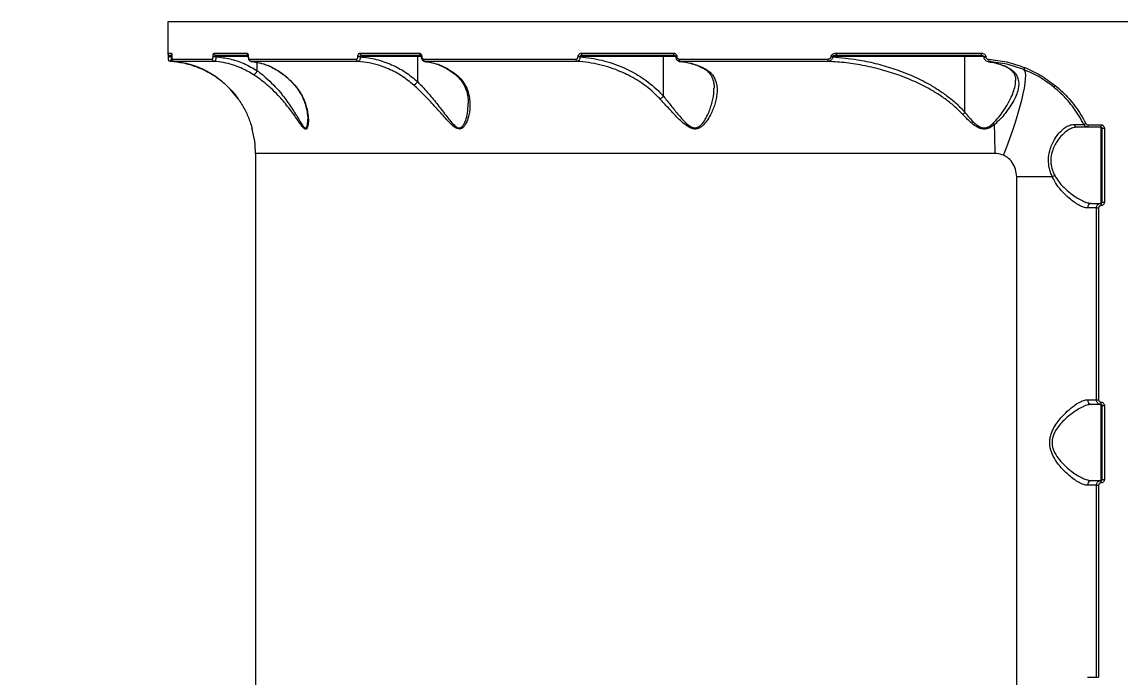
# Model space of a CAD drawing. Header units: millimetres. Extents: x -8422 to 28150, y -6982 to 5510.
# Drawn here: x 16867.3 to 17342.7, y -140 to 143.5 of the extents above; entities that cross this region are included whole.
import ezdxf

# ---------------------------------------------------------------- set-up
doc = ezdxf.new("R2010")
doc.units = ezdxf.units.MM
for name, color, linetype in [('DIKOM_ОБЪЕКТ', 7, 'Continuous'), ('DIKOM_РАЗМЕР_ЗОНА', 7, 'Continuous'), ('DIKOM_РАЗМЕР_ОБЪЕКТА', 7, 'Continuous')]:
    doc.layers.add(name, color=color, linetype=linetype)
doc.styles.add('style1', font='arial.ttf', dxfattribs={"width": 0.8})
doc.dimstyles.new('1-50', dxfattribs={"dimtxt": 300, "dimasz": 200, "dimexe": 100, "dimexo": 0, "dimgap": 100, "dimtad": 1, "dimdec": 0, "dimtxsty": 'style1', "dimcen": 0, "dimclrd": 7, "dimclre": 7, "dimadec": 1, "dimazin": 2, "dimtfac": 1, "dimtdec": 0, "dimtmove": 1, "dimatfit": 3, "dimfxl": 0, "dimlwd": 25, "dimlwe": 18, "dimarcsym": 0})

# ---------------------------------------------------------------- blocks, each defined once
blk = doc.blocks.new('*D15')
at = {"layer": 'Defpoints', "color": 0, "transparency": 16777216}
for p in [(19380.28, 3651.45), (27070.13, 3651.45), (15204.41, -3115.19)]:
    blk.add_point(p, dxfattribs=at)
at = {"layer": 'DIKOM_РАЗМЕР_ОБЪЕКТА', "color": 7, "lineweight": 18, "transparency": 16777216}
for p, q in [((19380.28, 3651.45), (27170.13, 3651.45)), ((15204.41, -3115.19), (27170.13, -3115.19))]:
    blk.add_line(p, q, dxfattribs=at)
at = {"layer": 'DIKOM_РАЗМЕР_ОБЪЕКТА', "color": 7, "lineweight": 25, "transparency": 16777216}
blk.add_line((27070.13, -2915.19), (27070.13, 3451.45), dxfattribs=at)
at = {"layer": 'DIKOM_РАЗМЕР_ОБЪЕКТА', "color": 7, "transparency": 16777216}
for points in [[(27036.8, 3451.45), (27103.47, 3451.45), (27070.13, 3651.45)], [(27036.8, -2915.19), (27103.47, -2915.19), (27070.13, -3115.19)]]:
    blk.add_solid(points, dxfattribs=at)
at = {"layer": 'DIKOM_РАЗМЕР_ОБЪЕКТА', "color": 0, "transparency": 16777216, "insert": (26816.96, -135.25), "char_height": 300, "attachment_point": 5, "rotation": 90, "style": 'style1'}
blk.add_mtext('6750', dxfattribs=at)
blk = doc.blocks.new('*D16')
at = {"layer": 'Defpoints', "color": 0, "transparency": 16777216}
for p in [(12490, 1387.95), (23986.61, 1004.03), (12490, -5796.5)]:
    blk.add_point(p, dxfattribs=at)
at = {"layer": 'DIKOM_РАЗМЕР_ОБЪЕКТА', "color": 7, "lineweight": 18, "transparency": 16777216}
for p, q in [((12490, 1387.95), (12490, -5896.5)), ((23986.61, 1004.03), (23986.61, -5896.5))]:
    blk.add_line(p, q, dxfattribs=at)
at = {"layer": 'DIKOM_РАЗМЕР_ОБЪЕКТА', "color": 7, "lineweight": 25, "transparency": 16777216}
blk.add_line((23786.61, -5796.5), (12690, -5796.5), dxfattribs=at)
at = {"layer": 'DIKOM_РАЗМЕР_ОБЪЕКТА', "color": 7, "transparency": 16777216}
for points in [[(12690, -5763.17), (12690, -5829.83), (12490, -5796.5)], [(23786.61, -5763.17), (23786.61, -5829.83), (23986.61, -5796.5)]]:
    blk.add_solid(points, dxfattribs=at)
at = {"layer": 'DIKOM_РАЗМЕР_ОБЪЕКТА', "color": 0, "transparency": 16777216, "insert": (18238.3, -5543.33), "char_height": 300, "attachment_point": 5, "style": 'style1'}
blk.add_mtext('11500', dxfattribs=at)
blk = doc.blocks.new('*D14')
at = {"layer": 'Defpoints', "color": 0, "transparency": 16777216}
for p in [(20684.73, 5148.63), (28049.7, 5148.63), (14575.76, -5055.5)]:
    blk.add_point(p, dxfattribs=at)
at = {"layer": 'DIKOM_РАЗМЕР_ЗОНА', "color": 7, "lineweight": 18, "transparency": 16777216}
for p, q in [((20684.73, 5148.63), (28149.7, 5148.63)), ((14575.76, -5055.5), (28149.7, -5055.5))]:
    blk.add_line(p, q, dxfattribs=at)
at = {"layer": 'DIKOM_РАЗМЕР_ЗОНА', "color": 7, "lineweight": 25, "transparency": 16777216}
blk.add_line((28049.7, -4855.5), (28049.7, 4948.63), dxfattribs=at)
at = {"layer": 'DIKOM_РАЗМЕР_ЗОНА', "color": 7, "transparency": 16777216}
for points in [[(28016.36, 4948.63), (28083.03, 4948.63), (28049.7, 5148.63)], [(28016.36, -4855.5), (28083.03, -4855.5), (28049.7, -5055.5)]]:
    blk.add_solid(points, dxfattribs=at)
at = {"layer": 'DIKOM_РАЗМЕР_ЗОНА', "color": 0, "transparency": 16777216, "insert": (27796.52, -63.59), "char_height": 300, "attachment_point": 5, "rotation": 90, "style": 'style1'}
blk.add_mtext('10200', dxfattribs=at)
blk = doc.blocks.new('*D13')
at = {"layer": 'Defpoints', "color": 0, "transparency": 16777216}
for p in [(10490, 1785.06), (25983.09, 460.53), (10490, -6882.5)]:
    blk.add_point(p, dxfattribs=at)
at = {"layer": 'DIKOM_РАЗМЕР_ЗОНА', "color": 7, "lineweight": 18, "transparency": 16777216}
for p, q in [((10490, 1785.06), (10490, -6982.5)), ((25983.09, 460.53), (25983.09, -6982.5))]:
    blk.add_line(p, q, dxfattribs=at)
at = {"layer": 'DIKOM_РАЗМЕР_ЗОНА', "color": 7, "lineweight": 25, "transparency": 16777216}
blk.add_line((25783.09, -6882.5), (10690, -6882.5), dxfattribs=at)
at = {"layer": 'DIKOM_РАЗМЕР_ЗОНА', "color": 7, "transparency": 16777216}
for points in [[(10690, -6849.17), (10690, -6915.83), (10490, -6882.5)], [(25783.09, -6849.17), (25783.09, -6915.83), (25983.09, -6882.5)]]:
    blk.add_solid(points, dxfattribs=at)
at = {"layer": 'DIKOM_РАЗМЕР_ЗОНА', "color": 0, "transparency": 16777216, "insert": (18236.55, -6629.33), "char_height": 300, "attachment_point": 5, "style": 'style1'}
blk.add_mtext('15500', dxfattribs=at)

msp = doc.modelspace()

# ---------------------------------------------------------------- linework, layer by layer
at = {"layer": 'DIKOM_ОБЪЕКТ', "color": 7, "linetype": 'Continuous', "lineweight": 15}
for p, q in [((16930.42, 143.45), (16930.42, 129.95)), ((17349.42, 143.45), (16930.42, 143.45)), ((16930.42, 129.95), (16932.02, 129.95)), ((16930.59, 128.45), (16930.59, 128.42)), ((16931.93, 128.45), (16930.59, 128.45)), ((16931.93, 128.42), (16930.59, 128.42)), ((16932, 128.95), (16931.42, 128.95)), ((16931.93, 128.45), (16931.93, 128.42)), ((16932.18, 128.45), (16931.93, 128.45)), ((16931.93, 128.42), (16932.18, 128.38)), ((16932.18, 128.45), (16932.18, 128.35)), ((16932.18, 128.45), (16932.19, 128.45)), ((16932.18, 128.35), (16932.19, 128.35)), ((16932.19, 128.45), (16932.19, 128.35)), ((16950.03, 128.4), (16950.03, 128.45)), ((16951.31, 128.45), (16950.03, 128.45)), ((16951.31, 128.4), (16950.03, 128.4)), ((16950.48, 129.95), (16964.69, 129.95)), ((16951.31, 128.45), (16951.31, 128.4)), ((16965.23, 128.45), (16951.31, 128.45)), ((16965.05, 128.95), (16951.44, 128.95)), ((16965.23, 128.45), (16965.23, 128.37)), ((16965.23, 128.45), (16965.31, 128.45)), ((16965.23, 128.37), (16965.31, 128.37)), ((16965.31, 128.45), (16965.31, 128.37)), ((17012.72, 128.37), (17012.72, 128.45)), ((17013.85, 128.45), (17012.72, 128.45)), ((17013.85, 128.37), (17012.72, 128.37)), ((17013.66, 129.95), (17039.38, 129.95)), ((17013.85, 128.45), (17013.85, 128.37)), ((17038.65, 128.45), (17013.85, 128.45)), ((17040.12, 128.95), (17014.46, 128.95)), ((17038.65, 117.57), (17038.65, 128.45)), ((17040.13, 128.45), (17038.65, 128.45)), ((17040.13, 128.45), (17040.13, 128.4)), ((17040.13, 128.45), (17040.39, 128.45)), ((17040.13, 128.4), (17040.39, 128.4)), ((17040.39, 128.45), (17040.39, 128.4)), ((17108.02, 128.35), (17108.02, 128.45)), ((17108.92, 128.45), (17108.02, 128.45)), ((17108.92, 128.35), (17108.02, 128.35)), ((17108.92, 128.45), (17108.92, 128.35)), ((17145.07, 128.45), (17108.92, 128.45)), ((17109.54, 129.95), (17149.4, 129.95)), ((17149.88, 128.95), (17110.11, 128.95)), ((17145.07, 111.29), (17145.07, 128.45)), ((17150.29, 128.45), (17145.07, 128.45)), ((17150.29, 128.45), (17150.29, 128.42)), ((17150.29, 128.45), (17150.82, 128.45)), ((17150.29, 128.42), (17150.82, 128.42)), ((17150.82, 128.45), (17150.82, 128.42)), ((17217.57, 128.33), (17217.57, 128.45)), ((17218.22, 128.45), (17217.57, 128.45)), ((17218.22, 128.45), (17218.22, 128.33)), ((17275.51, 128.45), (17218.22, 128.45)), ((17219.91, 129.95), (17282.58, 129.95)), ((17282.74, 128.95), (17220.22, 128.95)), ((17275.51, 104.34), (17275.51, 128.45)), ((17283.68, 128.45), (17275.51, 128.45)), ((17283.68, 128.45), (17283.68, 128.36)), ((17283.68, 128.45), (17284.52, 128.45)), ((17283.68, 128.36), (17284.52, 128.36)), ((17284.52, 128.45), (17284.52, 128.36)), ((16932.3, 127.39), (16949.73, 127.39)), ((16950.61, 126.4), (16933.22, 126.4)), ((16965.72, 127.39), (17012.11, 127.39)), ((17012.86, 126.4), (16966.57, 126.4)), ((16969.19, 122.34), (16969.19, 125.97)), ((17041.07, 127.39), (17107.05, 127.39)), ((17041.66, 126.35), (17042.32, 126.27)), ((17107.59, 126.4), (17041.76, 126.4)), ((17151.79, 127.39), (17216.11, 127.39)), ((17216.41, 126.4), (17152.23, 126.4)), ((17218.22, 128.33), (17217.57, 128.33)), ((17285.73, 126.21), (17286.38, 126.12)), ((17292.27, 124.56), (17292.24, 124.57)), ((16960.99, 110.07), (16957.46, 114.37)), ((17328.76, 98.95), (17334.38, 98.95)), ((17334.42, 97.95), (17328.81, 97.95)), ((17334.42, 64.95), (17334.42, 97.95)), ((17334.92, 97.45), (17335.89, 97.45)), ((17334.92, 65.45), (17334.92, 97.45)), ((17335.89, 97.45), (17335.89, 65.45)), ((16968.42, 86.5), (16968.42, -283.6)), ((17288.58, 86.5), (16968.42, 86.5)), ((17297.92, -273.55), (17297.92, 76.45)), ((17313.33, 76.45), (17297.92, 76.45)), ((17332.42, 62.95), (17328.57, 62.95)), ((17330.37, 64.95), (17334.42, 64.95)), ((17332.42, 62.95), (17333.38, 62.95)), ((17332.42, -20.05), (17332.42, 62.95)), ((17333.38, 62.95), (17333.38, -20.05)), ((17334.92, 65.45), (17335.89, 65.45)), ((17328.57, -20.05), (17332.42, -20.05)), ((17334.42, -22.05), (17330.37, -22.05)), ((17332.42, -20.05), (17333.38, -20.05)), ((17334.42, -55.05), (17334.42, -22.05)), ((17334.92, -22.55), (17335.89, -22.55)), ((17334.92, -54.55), (17334.92, -22.55)), ((17335.89, -22.55), (17335.89, -54.55)), ((17330.37, -55.05), (17334.42, -55.05)), ((17334.92, -54.55), (17335.89, -54.55)), ((17332.42, -57.05), (17328.57, -57.05)), ((17332.42, -57.05), (17333.38, -57.05)), ((17332.42, -140.05), (17332.42, -57.05)), ((17333.38, -57.05), (17333.38, -140.05)), ((17328.57, -140.05), (17332.42, -140.05)), ((17332.42, -140.05), (17333.38, -140.05))]:
    msp.add_line(p, q, dxfattribs=at)
at = {"layer": 'DIKOM_ОБЪЕКТ', "color": 7, "linetype": 'Continuous', "lineweight": 15, "flags": 128}
for points in [[(17038.81, 128.95), (17038.78, 128.94), (17038.75, 128.92), (17038.72, 128.87), (17038.7, 128.81), (17038.68, 128.73), (17038.66, 128.64), (17038.66, 128.55), (17038.65, 128.45)], [(17110.11, 128.95), (17110, 128.97), (17109.89, 129.03), (17109.79, 129.12), (17109.71, 129.25), (17109.63, 129.4), (17109.58, 129.57), (17109.55, 129.76), (17109.54, 129.95)], [(17145.23, 128.95), (17145.2, 128.94), (17145.17, 128.92), (17145.14, 128.87), (17145.12, 128.81), (17145.1, 128.73), (17145.08, 128.64), (17145.07, 128.55), (17145.07, 128.45)], [(17149.88, 128.95), (17149.79, 128.97), (17149.7, 129.03), (17149.61, 129.12), (17149.54, 129.25), (17149.48, 129.4), (17149.44, 129.57), (17149.41, 129.76), (17149.4, 129.95)], [(17220.22, 128.95), (17220.16, 128.97), (17220.1, 129.03), (17220.05, 129.12), (17220, 129.25), (17219.96, 129.4), (17219.93, 129.57), (17219.92, 129.76), (17219.91, 129.95)], [(17275.67, 128.95), (17275.64, 128.94), (17275.61, 128.92), (17275.58, 128.87), (17275.55, 128.81), (17275.53, 128.73), (17275.52, 128.64), (17275.51, 128.55), (17275.51, 128.45)], [(16931.55, 126.4), (16931.37, 126.43), (16931.2, 126.49)], [(17292.6, 124.5), (17292.35, 124.53), (17292.27, 124.56)], [(17292.22, 85.74), (17293.62, 89.44), (17294.96, 93.09), (17296.2, 96.68), (17297.35, 100.16), (17298.38, 103.49), (17299.3, 106.65), (17300.08, 109.6), (17300.73, 112.32), (17301.23, 114.78), (17301.58, 116.94), (17301.78, 118.8), (17301.83, 120.34), (17301.72, 121.53), (17301.45, 122.37), (17301.04, 122.85)]]:
    msp.add_lwpolyline(points, dxfattribs=at)
at = {"layer": 'DIKOM_ОБЪЕКТ', "color": 7, "linetype": 'Continuous', "lineweight": 15}
for centre, radius, start, end in [((16931.42, 129.95), 1, 180, 270), ((16933.03, 129.95), 1.01, 180.0326, 204.4547), ((16951.46, 129.93), 0.977, 178.6317, 268.563), ((16965.71, 129.94), 1.03, 179.3546, 232.1655), ((17014.57, 129.86), 0.918, 174.417, 263.0258), ((17040.27, 129.84), 0.9, 172.8122, 260.2272), ((17284.24, 129.71), 1.69, 171.6793, 206.6579), ((16933.29, 127.39), 0.998, 179.8812, 265.6672), ((16950.71, 127.37), 0.982, 178.8087, 264.3171), ((16966.69, 127.36), 0.968, 177.8525, 262.9632), ((17013.04, 127.31), 0.937, 175.1529, 258.4772), ((17041.99, 127.29), 0.925, 173.6008, 255.1776), ((17107.97, 127.24), 0.928, 170.7069, 245.9077), ((17152.75, 127.22), 0.971, 169.6128, 237.8283), ((17217.26, 127.19), 1.16, 169.9808, 223.1183), ((17287.75, 126.93), 1.97, 169.7862, 199.1455), ((17303.41, 122.69), 2.38, 152.9008, 176.2341), ((17317.13, 113.6), 3.55, 137.1954, 152.548), ((17269.53, 110.47), 8.56, 305.3998, 314.2813), ((16928.42, 86.5), 40, 0, 15.4022), ((17292.72, 103.18), 6.13, 215.677, 223.2372), ((17052.31, 86.62), 236.26, 359.9705, 2.9979), ((17324.38, 99.71), 1.76, 201.14, 268.1693), ((17331.98, 90.85), 9.58, 115.4798, 121.1791), ((17333.65, 98.71), 4.9, 177.1009, 188.8228), ((17340.96, 98.71), 6.58, 177.8396, 186.5572), ((17317.28, 70.1), 7.48, 112.8332, 121.8545), ((17330.47, 63.05), 1.91, 93.0445, 182.7524), ((17340.97, 64.2), 6.59, 173.4447, 182.159), ((17330.47, -20.14), 1.91, 177.2476, 266.9555), ((17340.96, -21.29), 6.58, 177.8392, 186.5571), ((17330.47, -56.95), 1.91, 93.0445, 182.7524), ((17340.97, -55.8), 6.59, 173.4447, 182.159)]:
    msp.add_arc(centre, radius, start, end, dxfattribs=at)
for points, knots in [([(16930.58, 129.48), (16930.58, 129.37), (16930.59, 129.14), (16930.59, 128.73), (16930.59, 128.48), (16930.59, 128.4)], [0, 0, 0, 0, 0.37352, 0.810569, 1, 1, 1, 1]), ([(16930.59, 128.42), (16930.59, 128.31), (16930.59, 128.08), (16930.6, 127.74), (16930.61, 127.5), (16930.62, 127.36), (16930.63, 127.25), (16930.66, 127.11), (16930.74, 126.91), (16930.91, 126.66), (16931.1, 126.55), (16931.2, 126.49)], [0, 0, 0, 0, 0.125708, 0.273049, 0.436182, 0.541442, 0.605476, 0.658287, 0.741143, 0.860225, 1, 1, 1, 1]), ([(16931.55, 128.95), (16931.59, 128.95), (16931.68, 128.94), (16931.79, 128.84), (16931.87, 128.72), (16931.91, 128.6), (16931.92, 128.52), (16931.93, 128.48), (16931.93, 128.45)], [0, 0, 0, 0, 0.268589, 0.52295, 0.742626, 0.869152, 0.924251, 1, 1, 1, 1]), ([(16931.93, 128.42), (16931.92, 128.32), (16931.91, 127.98), (16931.86, 127.42), (16931.78, 126.85), (16931.67, 126.46), (16931.59, 126.42), (16931.55, 126.4)], [0, 0, 0, 0, 0.094273, 0.312294, 0.541199, 0.77141, 1, 1, 1, 1]), ([(16932.02, 129.95), (16932.02, 129.95), (16932.04, 129.95), (16932.08, 129.87), (16932.13, 129.61), (16932.16, 129.28), (16932.18, 128.89), (16932.18, 128.6), (16932.19, 128.45)], [0, 0, 0, 0, 0.039239, 0.287233, 0.495195, 0.671002, 0.835312, 1, 1, 1, 1]), ([(16932.11, 129.58), (16932.11, 129.58), (16932.11, 129.58), (16932.13, 129.48), (16932.15, 129.27), (16932.17, 128.92), (16932.18, 128.58), (16932.18, 128.39), (16932.18, 128.33)], [0, 0, 0, 0, 0.074206, 0.226498, 0.44345, 0.694849, 0.900894, 1, 1, 1, 1]), ([(16932.18, 128.35), (16932.18, 128.33), (16932.18, 128.19), (16932.19, 127.91), (16932.22, 127.55), (16932.25, 127.29), (16932.34, 127), (16932.5, 126.74), (16932.76, 126.53), (16933.02, 126.4), (16933.18, 126.41), (16933.22, 126.41)], [0, 0, 0, 0, 0.016944, 0.153703, 0.294822, 0.484075, 0.589243, 0.710607, 0.82625, 0.955537, 1, 1, 1, 1]), ([(16932.19, 128.35), (16932.19, 128.26), (16932.19, 128.07), (16932.2, 127.81), (16932.22, 127.6), (16932.25, 127.45), (16932.28, 127.4), (16932.29, 127.39), (16932.3, 127.39)], [0, 0, 0, 0, 0.16732, 0.334463, 0.509147, 0.71307, 0.95773, 1, 1, 1, 1]), ([(16949.73, 127.39), (16949.76, 127.4), (16949.83, 127.43), (16949.92, 127.6), (16949.99, 127.85), (16950.02, 128.14), (16950.03, 128.32), (16950.03, 128.4)], [0, 0, 0, 0, 0.214294, 0.428427, 0.642882, 0.857738, 1, 1, 1, 1]), ([(16950.03, 128.45), (16950.03, 128.56), (16950.04, 128.84), (16950.09, 129.26), (16950.19, 129.64), (16950.33, 129.9), (16950.43, 129.94), (16950.48, 129.95)], [0, 0, 0, 0, 0.140765, 0.355293, 0.570013, 0.784951, 1, 1, 1, 1]), ([(16951.31, 128.4), (16951.3, 128.25), (16951.28, 127.88), (16951.19, 127.31), (16951.03, 126.81), (16950.82, 126.46), (16950.68, 126.42), (16950.61, 126.4)], [0, 0, 0, 0, 0.142393, 0.357272, 0.571688, 0.785753, 1, 1, 1, 1]), ([(16951.44, 128.95), (16951.42, 128.95), (16951.39, 128.94), (16951.36, 128.85), (16951.33, 128.72), (16951.31, 128.58), (16951.31, 128.49), (16951.31, 128.45)], [0, 0, 0, 0, 0.215072, 0.430037, 0.644791, 0.859277, 1, 1, 1, 1]), ([(16951.31, 128.4), (16953.36, 128.14), (16957.5, 127.63), (16963.56, 125.6), (16967.31, 123.43), (16969.19, 122.34)], [0, 0, 0, 0, 0.325736, 0.659678, 1, 1, 1, 1]), ([(16964.69, 129.95), (16964.74, 129.94), (16964.87, 129.92), (16965.04, 129.72), (16965.19, 129.38), (16965.29, 128.94), (16965.31, 128.62), (16965.31, 128.45)], [0, 0, 0, 0, 0.174149, 0.389591, 0.595787, 0.797883, 1, 1, 1, 1]), ([(16965.1, 129.17), (16965.1, 129.17), (16965.1, 129.18), (16965.12, 129.14), (16965.16, 129.04), (16965.2, 128.87), (16965.23, 128.66), (16965.23, 128.51), (16965.23, 128.45)], [0, 0, 0, 0, 0.01166, 0.190159, 0.368128, 0.59475, 0.834541, 1, 1, 1, 1]), ([(16965.23, 128.37), (16965.23, 128.33), (16965.22, 128.07), (16965.31, 127.53), (16965.55, 126.96), (16965.97, 126.57), (16966.32, 126.4), (16966.53, 126.41), (16966.59, 126.42)], [0, 0, 0, 0, 0.043284, 0.284772, 0.576451, 0.763476, 0.934898, 1, 1, 1, 1]), ([(16965.31, 128.37), (16965.32, 128.27), (16965.32, 128.05), (16965.39, 127.76), (16965.49, 127.54), (16965.61, 127.41), (16965.69, 127.4), (16965.72, 127.39)], [0, 0, 0, 0, 0.203977, 0.408043, 0.613507, 0.826538, 1, 1, 1, 1]), ([(17012.11, 127.39), (17012.18, 127.4), (17012.33, 127.43), (17012.51, 127.61), (17012.65, 127.87), (17012.71, 128.15), (17012.72, 128.32), (17012.72, 128.37)], [0, 0, 0, 0, 0.228834, 0.457826, 0.678503, 0.888353, 1, 1, 1, 1]), ([(17012.72, 128.45), (17012.72, 128.54), (17012.73, 128.8), (17012.83, 129.21), (17013.04, 129.62), (17013.33, 129.9), (17013.55, 129.94), (17013.66, 129.95)], [0, 0, 0, 0, 0.108284, 0.320414, 0.543034, 0.771534, 1, 1, 1, 1]), ([(17013.85, 128.37), (17013.84, 128.26), (17013.82, 127.92), (17013.71, 127.38), (17013.48, 126.85), (17013.19, 126.47), (17012.97, 126.42), (17012.86, 126.4)], [0, 0, 0, 0, 0.113179, 0.325926, 0.547995, 0.77545, 1, 1, 1, 1]), ([(17014.46, 128.95), (17014.39, 128.95), (17014.25, 128.94), (17014.07, 128.85), (17013.94, 128.72), (17013.88, 128.61), (17013.86, 128.53), (17013.85, 128.48), (17013.85, 128.45)], [0, 0, 0, 0, 0.255341, 0.498889, 0.71686, 0.861626, 0.907036, 1, 1, 1, 1]), ([(17013.85, 128.37), (17016.13, 128.08), (17020.73, 127.49), (17027.24, 125.17), (17033.36, 121.96), (17036.87, 119.04), (17038.65, 117.57)], [0, 0, 0, 0, 0.251651, 0.50986, 0.75187, 1, 1, 1, 1]), ([(17039.38, 129.95), (17039.49, 129.94), (17039.72, 129.9), (17040.03, 129.64), (17040.26, 129.26), (17040.38, 128.84), (17040.39, 128.56), (17040.39, 128.45)], [0, 0, 0, 0, 0.215061, 0.430005, 0.644719, 0.85924, 1, 1, 1, 1]), ([(17039.98, 128.99), (17039.98, 128.99), (17039.98, 128.99), (17040.03, 128.92), (17040.08, 128.81), (17040.12, 128.64), (17040.13, 128.52), (17040.13, 128.45)], [0, 0, 0, 0, 0.189007, 0.390862, 0.581551, 0.79267, 1, 1, 1, 1]), ([(17040.13, 128.4), (17040.13, 128.4), (17040.13, 128.14), (17040.21, 127.63), (17040.54, 127), (17041.02, 126.59), (17041.46, 126.39), (17041.73, 126.41), (17041.8, 126.42)], [0, 0, 0, 0, 0.00032, 0.259945, 0.504594, 0.721718, 0.922701, 1, 1, 1, 1]), ([(17040.39, 128.4), (17040.4, 128.32), (17040.41, 128.14), (17040.49, 127.85), (17040.64, 127.6), (17040.84, 127.43), (17041, 127.4), (17041.07, 127.39)], [0, 0, 0, 0, 0.142274, 0.357111, 0.571569, 0.785759, 1, 1, 1, 1]), ([(17107.05, 127.39), (17107.19, 127.41), (17107.44, 127.44), (17107.73, 127.64), (17107.92, 127.9), (17108.01, 128.15), (17108.01, 128.3), (17108.02, 128.35)], [0, 0, 0, 0, 0.302567, 0.534669, 0.725486, 0.917097, 1, 1, 1, 1]), ([(17108.92, 128.35), (17108.91, 128.26), (17108.89, 127.95), (17108.77, 127.46), (17108.5, 126.93), (17108.13, 126.55), (17107.8, 126.41), (17107.62, 126.4), (17107.59, 126.4)], [0, 0, 0, 0, 0.089192, 0.29367, 0.489622, 0.716363, 0.95462, 1, 1, 1, 1]), ([(17108.02, 128.45), (17108.02, 128.52), (17108.03, 128.77), (17108.16, 129.16), (17108.48, 129.57), (17108.95, 129.89), (17109.33, 129.93), (17109.54, 129.95)], [0, 0, 0, 0, 0.07962, 0.275704, 0.470741, 0.710504, 1, 1, 1, 1]), ([(17110.11, 128.95), (17109.95, 128.95), (17109.66, 128.93), (17109.3, 128.83), (17109.08, 128.72), (17108.97, 128.61), (17108.92, 128.53), (17108.92, 128.48), (17108.92, 128.45)], [0, 0, 0, 0, 0.350887, 0.61821, 0.802894, 0.879336, 0.949196, 1, 1, 1, 1]), ([(17108.92, 128.35), (17110.51, 128.19), (17113.69, 127.88), (17118.44, 126.91), (17123.15, 125.54), (17127.39, 123.9), (17131.31, 122.01), (17134.9, 119.94), (17138.51, 117.43), (17141.95, 114.58), (17144.03, 112.39), (17145.07, 111.29)], [0, 0, 0, 0, 0.118325, 0.236655, 0.358144, 0.479627, 0.57126, 0.676831, 0.782388, 0.891207, 1, 1, 1, 1]), ([(17149.4, 129.95), (17149.54, 129.94), (17149.82, 129.92), (17150.23, 129.7), (17150.55, 129.36), (17150.77, 128.93), (17150.8, 128.61), (17150.82, 128.45)], [0, 0, 0, 0, 0.189039, 0.40451, 0.606829, 0.803374, 1, 1, 1, 1]), ([(17149.91, 128.94), (17149.96, 128.93), (17150.04, 128.93), (17150.17, 128.82), (17150.25, 128.69), (17150.29, 128.56), (17150.3, 128.44), (17150.29, 128.37), (17150.28, 128.34)], [0, 0, 0, 0, 0.305265, 0.539235, 0.695739, 0.815777, 0.921706, 1, 1, 1, 1]), ([(17150.31, 128.42), (17150.3, 128.38), (17150.28, 128.09), (17150.44, 127.56), (17150.86, 126.93), (17151.49, 126.52), (17152, 126.35), (17152.26, 126.4), (17152.26, 126.4)], [0, 0, 0, 0, 0.041976, 0.271786, 0.50729, 0.748523, 0.994414, 1, 1, 1, 1]), ([(17150.82, 128.42), (17150.83, 128.31), (17150.85, 128.09), (17151, 127.8), (17151.22, 127.57), (17151.5, 127.42), (17151.7, 127.4), (17151.79, 127.39)], [0, 0, 0, 0, 0.19515, 0.390129, 0.593241, 0.811111, 1, 1, 1, 1]), ([(17217.57, 128.45), (17217.58, 128.55), (17217.6, 128.77), (17217.79, 129.12), (17218.14, 129.47), (17218.82, 129.83), (17219.45, 129.95), (17219.86, 129.95), (17219.91, 129.95)], [0, 0, 0, 0, 0.093362, 0.208726, 0.37206, 0.579315, 0.953636, 1, 1, 1, 1]), ([(17220.22, 128.95), (17219.87, 128.94), (17219.35, 128.93), (17218.74, 128.8), (17218.43, 128.69), (17218.28, 128.59), (17218.22, 128.51), (17218.22, 128.47), (17218.22, 128.45)], [0, 0, 0, 0, 0.495818, 0.719785, 0.870293, 0.951023, 0.975904, 1, 1, 1, 1]), ([(17282.57, 128.94), (17282.66, 128.95), (17282.93, 128.96), (17283.3, 128.87), (17283.56, 128.68), (17283.66, 128.55), (17283.68, 128.47), (17283.68, 128.43), (17283.67, 128.4), (17283.66, 128.39)], [0, 0, 0, 0, 0.199528, 0.595024, 0.802341, 0.904641, 0.944447, 0.974872, 1, 1, 1, 1]), ([(17282.58, 129.95), (17282.83, 129.93), (17283.3, 129.89), (17283.9, 129.59), (17284.29, 129.21), (17284.49, 128.82), (17284.51, 128.56), (17284.52, 128.45)], [0, 0, 0, 0, 0.279167, 0.529418, 0.721626, 0.879432, 1, 1, 1, 1]), ([(17283.7, 128.36), (17283.7, 128.19), (17283.72, 127.8), (17284, 127.26), (17284.47, 126.77), (17285.12, 126.42), (17285.66, 126.28), (17285.95, 126.28), (17285.97, 126.28)], [0, 0, 0, 0, 0.151166, 0.333524, 0.523267, 0.739662, 0.984749, 1, 1, 1, 1]), ([(17284.52, 128.36), (17284.52, 128.3), (17284.54, 128.13), (17284.66, 127.87), (17284.92, 127.58), (17285.32, 127.35), (17285.65, 127.31), (17285.82, 127.28)], [0, 0, 0, 0, 0.101085, 0.26136, 0.460643, 0.726513, 1, 1, 1, 1]), ([(16943.67, 123.64), (16943.34, 123.76), (16941.26, 124.56), (16937.25, 125.75), (16933.47, 126.18), (16931.55, 126.4)], [0, 0, 0, 0, 0.085, 0.533481, 1, 1, 1, 1]), ([(16933.22, 126.4), (16935.51, 126.09), (16938.97, 125.62), (16943.48, 124.05), (16947.47, 122.25), (16951.95, 119.49), (16955.93, 116.08), (16958.91, 112.86), (16960.28, 111.03), (16960.97, 110.11)], [0, 0, 0, 0, 0.222717, 0.336736, 0.450748, 0.631004, 0.813277, 0.906648, 1, 1, 1, 1]), ([(16943.67, 123.64), (16943.68, 123.63), (16943.74, 123.61), (16943.85, 123.61), (16943.98, 123.72), (16944.01, 123.75)], [0, 0, 0, 0, 0.092633, 0.747934, 1, 1, 1, 1]), ([(16953.77, 117.72), (16953.02, 118.32), (16951.43, 119.6), (16948.71, 121.26), (16946.06, 122.65), (16944.38, 123.34), (16943.67, 123.64)], [0, 0, 0, 0, 0.247105, 0.522771, 0.798172, 1, 1, 1, 1]), ([(16967.54, 120.63), (16965.74, 121.68), (16962.82, 123.39), (16958.42, 124.97), (16954.59, 125.96), (16951.95, 126.25), (16950.61, 126.4)], [0, 0, 0, 0, 0.342216, 0.557271, 0.774609, 1, 1, 1, 1]), ([(16966.53, 126.36), (16967.04, 126.32), (16968.48, 126.2), (16970.09, 125.87), (16971.15, 125.5), (16971.33, 125.44)], [0, 0, 0, 0, 0.31965, 0.889842, 1, 1, 1, 1]), ([(16966.57, 126.4), (16968.38, 126.11), (16972.04, 125.53), (16977.06, 123.22), (16981.62, 120.11), (16984.17, 117.44), (16985.46, 116.08)], [0, 0, 0, 0, 0.262565, 0.53266, 0.763648, 1, 1, 1, 1]), ([(16971.33, 125.44), (16972.05, 125.22), (16973.68, 124.71), (16976.14, 123.55), (16978.67, 122.06), (16981.07, 120.29), (16983.26, 118.36), (16984.57, 116.91), (16985.18, 116.23)], [0, 0, 0, 0, 0.144221, 0.322802, 0.500383, 0.675208, 0.849026, 1, 1, 1, 1]), ([(17036.93, 116.08), (17035.27, 117.46), (17031.89, 120.24), (17026.81, 122.9), (17022.02, 124.72), (17017.61, 125.88), (17014.45, 126.22), (17012.86, 126.4)], [0, 0, 0, 0, 0.239877, 0.485872, 0.639417, 0.818543, 1, 1, 1, 1]), ([(17041.76, 126.4), (17043.46, 126.12), (17046.91, 125.55), (17051.5, 123.48), (17054.21, 121.49), (17055.39, 120.63)], [0, 0, 0, 0, 0.355866, 0.72148, 1, 1, 1, 1]), ([(17042.32, 126.27), (17042.62, 126.24), (17043.8, 126.12), (17045.83, 125.59), (17048.4, 124.69), (17050.91, 123.45), (17053.08, 122.13), (17054.36, 121.11), (17054.87, 120.7)], [0, 0, 0, 0, 0.069186, 0.267439, 0.466935, 0.667145, 0.867464, 1, 1, 1, 1]), ([(17143.57, 110.11), (17143.34, 110.35), (17142.2, 111.58), (17140.01, 113.64), (17135.78, 117.01), (17131.26, 119.76), (17126.23, 122.12), (17122.07, 123.69), (17117.36, 125.01), (17112.53, 125.97), (17109.23, 126.25), (17107.59, 126.4)], [0, 0, 0, 0, 0.024293, 0.122246, 0.220215, 0.421514, 0.511886, 0.632236, 0.75259, 0.876298, 1, 1, 1, 1]), ([(17162.22, 123.64), (17163.29, 123.02), (17165.01, 122.02), (17166.57, 120.15), (17167.65, 118.13), (17168.28, 115.54), (17168.27, 112.01), (17167.38, 107.84), (17165.76, 103.84), (17163.84, 100.62), (17162.18, 98.6), (17160.46, 97.41), (17158.92, 97), (17157.19, 97.26), (17155.17, 98.37), (17152.98, 100.19), (17150.24, 102.89), (17147.1, 106.26), (17144.75, 108.82), (17143.57, 110.11)], [0, 0, 0, 0, 0.074258, 0.120506, 0.167815, 0.237579, 0.309445, 0.40567, 0.504706, 0.560249, 0.616855, 0.648478, 0.675386, 0.702459, 0.738686, 0.787109, 0.83682, 0.917654, 1, 1, 1, 1]), ([(17152.11, 126.39), (17152.19, 126.38), (17153.23, 126.34), (17155.21, 125.97), (17158.02, 125.23), (17160.18, 124.45), (17161.38, 123.83), (17161.68, 123.67)], [0, 0, 0, 0, 0.025569, 0.317708, 0.609852, 0.901183, 1, 1, 1, 1]), ([(17152.23, 126.4), (17153.81, 126.18), (17156.93, 125.75), (17160.24, 124.56), (17161.95, 123.76), (17162.22, 123.64)], [0, 0, 0, 0, 0.466535, 0.91501, 1, 1, 1, 1]), ([(17161.67, 123.69), (17161.73, 123.67), (17162.3, 123.42), (17163.19, 122.83), (17164.33, 121.92), (17165.27, 120.85), (17166.01, 119.62), (17166.58, 118.13), (17166.92, 116.53), (17166.95, 115.37), (17166.96, 114.83)], [0, 0, 0, 0, 0.014885, 0.134957, 0.262617, 0.397769, 0.541985, 0.695535, 0.860379, 1, 1, 1, 1]), ([(17162.22, 123.64), (17162.2, 123.63), (17162.04, 123.61), (17161.84, 123.6), (17161.72, 123.69), (17161.7, 123.71)], [0, 0, 0, 0, 0.105221, 0.892897, 1, 1, 1, 1]), ([(17216.11, 127.39), (17216.38, 127.42), (17216.77, 127.45), (17217.22, 127.69), (17217.44, 127.91), (17217.55, 128.13), (17217.56, 128.27), (17217.57, 128.33)], [0, 0, 0, 0, 0.429925, 0.625817, 0.788119, 0.905274, 1, 1, 1, 1]), ([(17218.22, 128.33), (17218.21, 128.21), (17218.19, 127.93), (17218.04, 127.5), (17217.77, 127.06), (17217.32, 126.64), (17216.84, 126.43), (17216.51, 126.4), (17216.41, 126.4)], [0, 0, 0, 0, 0.113724, 0.249347, 0.422712, 0.613503, 0.884811, 1, 1, 1, 1]), ([(17274.49, 103.49), (17273.31, 104.69), (17270.96, 107.1), (17266.95, 110.21), (17262.71, 113.04), (17257.43, 116), (17251.12, 118.92), (17243.69, 121.61), (17236.04, 123.73), (17229.49, 125.02), (17222.94, 125.96), (17219.01, 126.22), (17216.41, 126.4)], [0, 0, 0, 0, 0.077601, 0.155263, 0.235471, 0.315695, 0.438517, 0.561375, 0.687283, 0.813201, 0.876764, 1, 1, 1, 1]), ([(17218.22, 128.33), (17221.82, 128.01), (17228.03, 127.45), (17236.72, 125.62), (17244.37, 123.44), (17251.91, 120.62), (17258.32, 117.53), (17263.59, 114.44), (17267.82, 111.51), (17271.88, 108.22), (17274.3, 105.63), (17275.51, 104.34)], [0, 0, 0, 0, 0.172162, 0.296944, 0.421719, 0.549575, 0.677393, 0.756949, 0.836485, 0.918274, 1, 1, 1, 1]), ([(17285.82, 127.28), (17288.43, 127), (17293.71, 126.45), (17298.75, 124.67), (17301.29, 123.77)], [0, 0, 0, 0, 0.493864, 1, 1, 1, 1]), ([(17301.04, 122.85), (17298.61, 123.71), (17293.68, 125.45), (17288.51, 126.01), (17285.89, 126.29)], [0, 0, 0, 0, 0.493822, 1, 1, 1, 1]), ([(17285.89, 126.29), (17287.02, 126.1), (17289.29, 125.73), (17291.49, 124.91), (17292.6, 124.5)], [0, 0, 0, 0, 0.497402, 1, 1, 1, 1]), ([(17286.38, 126.12), (17286.67, 126.09), (17287.88, 125.94), (17289.86, 125.42), (17291.51, 124.78), (17292.25, 124.49)], [0, 0, 0, 0, 0.143846, 0.612572, 1, 1, 1, 1]), ([(17292.6, 124.5), (17293.28, 124.19), (17294.66, 123.56), (17296.28, 122.36), (17297.54, 120.98), (17298.4, 119.37), (17298.83, 117.52), (17298.79, 115.37), (17298.23, 112.96), (17297.07, 110.18), (17295.31, 107.13), (17293.13, 104.12), (17290.8, 101.33), (17289.11, 99.77), (17288.25, 98.98)], [0, 0, 0, 0, 0.066724, 0.135247, 0.204907, 0.276174, 0.354729, 0.435008, 0.525814, 0.618566, 0.724743, 0.833263, 0.916026, 1, 1, 1, 1]), ([(17292.24, 124.55), (17292.45, 124.46), (17293.19, 124.18), (17294.22, 123.59), (17295.33, 122.81), (17296.18, 121.95), (17296.85, 120.99), (17297.27, 119.89), (17297.48, 118.94), (17297.44, 118.3), (17297.43, 118.15)], [0, 0, 0, 0, 0.054584, 0.186535, 0.322603, 0.461288, 0.61046, 0.771851, 0.947217, 1, 1, 1, 1]), ([(17301.29, 123.77), (17303.62, 122.75), (17308.32, 120.67), (17312.44, 117.58), (17314.53, 116.01)], [0, 0, 0, 0, 0.494172, 1, 1, 1, 1]), ([(16969.19, 122.33), (16969.07, 122.14), (16968.84, 121.76), (16968.43, 121.25), (16968.04, 120.86), (16967.76, 120.67), (16967.61, 120.63), (16967.56, 120.63), (16967.54, 120.63)], [0, 0, 0, 0, 0.212688, 0.425406, 0.638094, 0.850805, 0.961903, 1, 1, 1, 1]), ([(16985.46, 116.08), (16986.36, 114.91), (16988.35, 112.34), (16990.21, 108), (16991.16, 103.94), (16991.34, 100.98), (16991.23, 99.14), (16990.99, 97.97), (16990.56, 97.16), (16990.08, 97.04), (16989.44, 97.33), (16988.55, 98.25), (16987.26, 100.05), (16985.27, 103), (16982.42, 106.91), (16978.78, 111.21), (16975.1, 114.82), (16971.49, 117.93), (16968.9, 119.7), (16967.54, 120.63)], [0, 0, 0, 0, 0.079015, 0.173492, 0.268053, 0.328719, 0.361361, 0.393894, 0.422326, 0.451311, 0.459934, 0.498981, 0.545107, 0.591441, 0.689033, 0.786592, 0.855573, 0.924448, 1, 1, 1, 1]), ([(16969.19, 122.34), (16969.19, 122.34), (16969.19, 122.33), (16969.19, 122.33), (16969.19, 122.33)], [0, 0, 0, 0, 0.620161, 1, 1, 1, 1]), ([(16969.19, 122.33), (16969.19, 122.33), (16970.47, 121.42), (16972.88, 119.46), (16976.25, 116.25), (16979.63, 112.47), (16983.01, 107.99), (16985.61, 103.87), (16987.45, 100.78), (16988.62, 98.88), (16989.43, 97.88), (16989.97, 97.6), (16990.22, 97.63), (16990.54, 97.91), (16990.82, 98.55), (16990.99, 99.8), (16991.08, 100.78), (16991.04, 101.32), (16991.04, 101.34)], [0, 0, 0, 0, 0.000049, 0.113396, 0.216781, 0.322677, 0.468994, 0.619056, 0.686977, 0.756037, 0.811112, 0.822973, 0.853641, 0.862828, 0.902826, 0.950062, 0.998416, 1, 1, 1, 1]), ([(17055.39, 120.63), (17056.17, 119.91), (17057.87, 118.36), (17059.6, 115.57), (17060.9, 112.05), (17061.41, 107.88), (17060.99, 103.71), (17060.09, 100.63), (17059.14, 98.72), (17058.22, 97.6), (17057.38, 97.17), (17056.56, 97.06), (17055.57, 97.26), (17053.96, 98.35), (17052.12, 100.13), (17049.45, 103.13), (17045.94, 107.08), (17042.24, 111.02), (17039.2, 114.01), (17037.69, 115.39), (17036.93, 116.08)], [0, 0, 0, 0, 0.059052, 0.127726, 0.196513, 0.291305, 0.386176, 0.452747, 0.48692, 0.520895, 0.548902, 0.554237, 0.580031, 0.615194, 0.662237, 0.709492, 0.807575, 0.90561, 0.952814, 1, 1, 1, 1]), ([(17054.86, 120.73), (17054.93, 120.67), (17055.54, 120.22), (17056.5, 119.23), (17057.73, 117.74), (17058.76, 116.05), (17059.58, 114.19), (17060.14, 112.13), (17060.47, 110.13), (17060.48, 108.82), (17060.48, 108.25)], [0, 0, 0, 0, 0.016483, 0.140997, 0.273673, 0.415072, 0.56438, 0.719633, 0.879109, 1, 1, 1, 1]), ([(17055.39, 120.63), (17055.36, 120.63), (17055.26, 120.63), (17055.08, 120.65), (17054.98, 120.74), (17054.93, 120.79)], [0, 0, 0, 0, 0.143514, 0.562245, 1, 1, 1, 1]), ([(17313.98, 115.24), (17311.99, 116.74), (17307.96, 119.77), (17303.36, 121.81), (17301.04, 122.85)], [0, 0, 0, 0, 0.494168, 1, 1, 1, 1]), ([(16985.17, 116.21), (16985.5, 115.82), (16986.39, 114.81), (16987.57, 113.05), (16988.76, 110.91), (16989.72, 108.6), (16990.44, 106.21), (16990.87, 103.94), (16991.04, 102.33), (16991.03, 101.52), (16991.03, 101.33)], [0, 0, 0, 0, 0.084217, 0.220549, 0.365111, 0.517126, 0.677157, 0.824013, 0.959093, 1, 1, 1, 1]), ([(16985.46, 116.08), (16985.41, 116.1), (16985.31, 116.13), (16985.24, 116.21), (16985.2, 116.25)], [0, 0, 0, 0, 0.397171, 1, 1, 1, 1]), ([(17038.65, 117.56), (17038.51, 117.39), (17038.21, 117.05), (17037.73, 116.6), (17037.33, 116.29), (17037.08, 116.14), (17036.97, 116.1), (17036.93, 116.08)], [0, 0, 0, 0, 0.248798, 0.497572, 0.746349, 0.912692, 1, 1, 1, 1]), ([(17038.65, 117.57), (17038.65, 117.57), (17038.65, 117.56), (17038.65, 117.56), (17038.65, 117.56), (17038.65, 117.56)], [0, 0, 0, 0, 0.480044, 0.85359, 1, 1, 1, 1]), ([(17038.65, 117.56), (17038.65, 117.56), (17040.01, 116.09), (17042.89, 113.08), (17046.91, 108.16), (17050.07, 104.01), (17052.52, 100.87), (17054.16, 98.98), (17055.62, 97.8), (17056.52, 97.59), (17057.25, 97.7), (17058.01, 98.17), (17058.8, 99.36), (17059.62, 101.35), (17060.35, 104.36), (17060.42, 106.87), (17060.45, 108.26)], [0, 0, 0, 0, 0.000024, 0.138412, 0.280471, 0.426234, 0.493221, 0.561321, 0.609422, 0.643606, 0.650668, 0.688219, 0.735208, 0.784067, 0.880621, 1, 1, 1, 1]), ([(17145.07, 111.29), (17146.12, 109.96), (17148.25, 107.28), (17151.05, 103.77), (17153.53, 100.92), (17155.46, 99.01), (17157.29, 97.81), (17158.87, 97.52), (17160.24, 97.97), (17161.76, 99.23), (17163.21, 101.33), (17164.86, 104.68), (17166.21, 108.86), (17166.95, 112.52), (17166.87, 114.44), (17166.86, 114.84)], [0, 0, 0, 0, 0.115202, 0.232268, 0.299934, 0.368723, 0.416818, 0.451627, 0.486412, 0.528627, 0.605742, 0.685051, 0.822522, 0.963259, 1, 1, 1, 1]), ([(17287.74, 99.6), (17288.54, 100.45), (17290.15, 102.16), (17292.3, 105.13), (17294.32, 108.34), (17295.93, 111.53), (17296.96, 114.46), (17297.45, 116.62), (17297.42, 117.8), (17297.41, 118.15)], [0, 0, 0, 0, 0.139465, 0.281217, 0.456932, 0.635968, 0.784906, 0.936589, 1, 1, 1, 1]), ([(17327.03, 99.05), (17325.66, 101.46), (17323.6, 105.11), (17320.06, 109.45), (17317.16, 112.52), (17315.03, 114.34), (17313.98, 115.24)], [0, 0, 0, 0, 0.395168, 0.598671, 0.802169, 1, 1, 1, 1]), ([(17314.53, 116.01), (17315.6, 115.1), (17317.74, 113.27), (17320.66, 110.2), (17323.35, 106.89), (17325.8, 103.33), (17327.17, 100.78), (17327.86, 99.5)], [0, 0, 0, 0, 0.197833, 0.395499, 0.593165, 0.796584, 1, 1, 1, 1]), ([(16960.97, 110.11), (16961.95, 108.59), (16963.91, 105.54), (16965.55, 101.69), (16966.4, 99.18), (16966.77, 97.92), (16966.96, 97.24), (16967.02, 96.99), (16966.96, 97.24), (16966.93, 97.35)], [0, 0, 0, 0, 0.280491, 0.560784, 0.711433, 0.789205, 0.86653, 0.942431, 1, 1, 1, 1]), ([(17145.07, 111.29), (17144.91, 111.14), (17144.58, 110.83), (17144.1, 110.45), (17143.77, 110.23), (17143.61, 110.14), (17143.57, 110.11)], [0, 0, 0, 0, 0.325253, 0.650546, 0.892506, 1, 1, 1, 1]), ([(17145.07, 111.29), (17145.07, 111.29), (17145.07, 111.29), (17145.07, 111.29), (17145.07, 111.29), (17145.07, 111.29)], [0, 0, 0, 0, 0.306555, 0.689634, 1, 1, 1, 1]), ([(17288.25, 98.98), (17287.61, 98.51), (17286.5, 97.68), (17284.55, 97.03), (17282.58, 97.13), (17280.54, 98.02), (17278.56, 99.44), (17276.51, 101.33), (17275.21, 102.72), (17274.49, 103.49)], [0, 0, 0, 0, 0.149115, 0.259615, 0.371644, 0.498757, 0.652528, 0.806978, 1, 1, 1, 1]), ([(17275.51, 104.34), (17276.15, 103.53), (17277.3, 102.09), (17279.11, 100.11), (17280.86, 98.62), (17282.58, 97.72), (17283.79, 97.59), (17284.87, 97.72), (17286.22, 98.26), (17287.18, 99.11), (17287.74, 99.6)], [0, 0, 0, 0, 0.201045, 0.358396, 0.514942, 0.638493, 0.721776, 0.744961, 0.851268, 1, 1, 1, 1]), ([(17313.33, 76.45), (17313.06, 77.1), (17312.51, 78.4), (17311.96, 80.49), (17311.66, 82.66), (17311.69, 85.41), (17312.3, 88.26), (17313.37, 90.97), (17314.65, 93.29), (17316.22, 95.41), (17318, 97.17), (17319.83, 98.4), (17321.41, 99), (17322.37, 99.06), (17322.73, 99.08)], [0, 0, 0, 0, 0.060369, 0.122044, 0.182585, 0.245202, 0.354865, 0.435812, 0.519102, 0.621341, 0.726599, 0.829722, 0.93558, 1, 1, 1, 1]), ([(17324.32, 97.95), (17323.94, 97.93), (17322.95, 97.88), (17321.29, 97.31), (17319.39, 96.18), (17317.51, 94.53), (17315.87, 92.58), (17314.5, 90.4), (17313.35, 87.91), (17312.7, 85.31), (17312.64, 82.86), (17312.81, 81.52), (17313.1, 80.16), (17313.52, 78.78), (17314.09, 77.6), (17314.37, 76.99)], [0, 0, 0, 0, 0.065391, 0.170368, 0.277941, 0.381808, 0.488412, 0.569563, 0.652795, 0.76042, 0.815164, 0.871883, 0.880046, 0.939199, 1, 1, 1, 1]), ([(17322.73, 99.08), (17323.6, 99.07), (17325.36, 99.06), (17326.6, 99.05), (17327, 99.05), (17327.02, 99.05), (17327.03, 99.05)], [0, 0, 0, 0, 0.3415, 0.692998, 0.918012, 1, 1, 1, 1]), ([(17328.81, 97.95), (17328.72, 97.95), (17328.54, 97.95), (17327.08, 97.95), (17325.25, 97.95), (17324.32, 97.95)], [0, 0, 0, 0, 0.306973, 0.648468, 1, 1, 1, 1]), ([(17328.81, 97.95), (17328.75, 97.95), (17328.47, 97.96), (17327.97, 98.1), (17327.39, 98.48), (17327.15, 98.86), (17327.03, 99.05)], [0, 0, 0, 0, 0.081914, 0.3881, 0.694036, 1, 1, 1, 1]), ([(17327.86, 99.5), (17327.92, 99.41), (17328.05, 99.22), (17328.34, 99.03), (17328.59, 98.96), (17328.73, 98.95), (17328.76, 98.95)], [0, 0, 0, 0, 0.305653, 0.611631, 0.91808, 1, 1, 1, 1]), ([(17334.38, 98.95), (17334.5, 98.95), (17334.78, 98.93), (17335.2, 98.75), (17335.58, 98.41), (17335.84, 97.96), (17335.87, 97.62), (17335.89, 97.45)], [0, 0, 0, 0, 0.141912, 0.356747, 0.571342, 0.785727, 1, 1, 1, 1]), ([(17334.92, 97.45), (17334.92, 97.51), (17334.91, 97.62), (17334.82, 97.77), (17334.69, 97.88), (17334.55, 97.94), (17334.46, 97.95), (17334.42, 97.95)], [0, 0, 0, 0, 0.213891, 0.428216, 0.642946, 0.858085, 1, 1, 1, 1]), ([(17292.22, 85.74), (17291.24, 86.07), (17290.15, 86.43), (17288.91, 86.5), (17288.69, 86.5), (17288.58, 86.5)], [0, 0, 0, 0, 0.821783, 0.907869, 1, 1, 1, 1]), ([(17297.92, 76.45), (17297.82, 77.57), (17297.63, 79.77), (17296.12, 82.72), (17294.19, 84.73), (17292.74, 85.48), (17292.22, 85.74)], [0, 0, 0, 0, 0.288566, 0.571631, 0.84705, 1, 1, 1, 1]), ([(17328.57, 62.95), (17328.01, 63.02), (17326.9, 63.15), (17324.92, 64.07), (17322.8, 65.42), (17320.42, 67.31), (17317.85, 69.77), (17315.26, 72.79), (17313.96, 75.26), (17313.33, 76.45)], [0, 0, 0, 0, 0.131657, 0.263487, 0.395139, 0.526876, 0.688299, 0.849536, 1, 1, 1, 1]), ([(17314.37, 76.99), (17315.04, 75.93), (17316.42, 73.7), (17319.14, 71.03), (17321.81, 68.84), (17324.31, 67.16), (17326.52, 65.96), (17328.61, 65.13), (17329.78, 65.01), (17330.37, 64.95)], [0, 0, 0, 0, 0.146373, 0.3055, 0.468993, 0.600897, 0.735098, 0.865703, 1, 1, 1, 1]), ([(17332.42, 62.95), (17332.43, 63.1), (17332.46, 63.47), (17332.7, 64.03), (17333.15, 64.54), (17333.75, 64.89), (17334.2, 64.93), (17334.42, 64.95)], [0, 0, 0, 0, 0.140704, 0.355417, 0.570262, 0.785113, 1, 1, 1, 1]), ([(17334.38, 63.95), (17334.27, 63.94), (17334.05, 63.92), (17333.75, 63.75), (17333.52, 63.49), (17333.4, 63.21), (17333.39, 63.03), (17333.38, 62.95)], [0, 0, 0, 0, 0.215086, 0.430079, 0.644977, 0.859474, 1, 1, 1, 1]), ([(17335.89, 65.45), (17335.88, 65.34), (17335.86, 65.06), (17335.68, 64.64), (17335.34, 64.26), (17334.89, 64), (17334.55, 63.97), (17334.38, 63.95)], [0, 0, 0, 0, 0.140586, 0.355101, 0.569832, 0.78484, 1, 1, 1, 1]), ([(17334.42, 64.95), (17334.48, 64.96), (17334.59, 64.97), (17334.74, 65.06), (17334.85, 65.18), (17334.91, 65.32), (17334.92, 65.42), (17334.92, 65.45)], [0, 0, 0, 0, 0.215326, 0.430496, 0.645384, 0.859596, 1, 1, 1, 1]), ([(17328.57, -57.05), (17328.02, -56.99), (17326.91, -56.86), (17324.94, -55.94), (17322.81, -54.58), (17320.44, -52.71), (17317.86, -50.25), (17315.29, -47.17), (17313.25, -43.76), (17312.3, -40.65), (17312.17, -38.2), (17312.39, -36.33), (17312.91, -34.49), (17313.83, -32.38), (17315.21, -30.12), (17317.29, -27.48), (17319.86, -24.88), (17322.56, -22.67), (17324.99, -21.12), (17326.97, -20.21), (17328.07, -20.1), (17328.57, -20.05)], [0, 0, 0, 0, 0.054582, 0.11103, 0.165946, 0.222013, 0.289071, 0.35796, 0.422673, 0.477404, 0.504749, 0.5331, 0.562353, 0.592382, 0.639889, 0.688584, 0.759284, 0.832059, 0.890161, 0.949868, 1, 1, 1, 1]), ([(17330.37, -22.05), (17329.85, -22.09), (17328.71, -22.2), (17326.63, -23), (17324.12, -24.35), (17321.27, -26.32), (17318.6, -28.62), (17316.38, -30.99), (17314.93, -32.99), (17313.95, -34.89), (17313.29, -36.83), (17313.15, -38.56), (17313.34, -40.18), (17313.67, -41.46), (17314.61, -43.65), (17316.45, -46.25), (17319.13, -48.98), (17321.81, -51.16), (17324.31, -52.84), (17326.52, -54.04), (17328.61, -54.87), (17329.78, -54.99), (17330.37, -55.05)], [0, 0, 0, 0, 0.050714, 0.109915, 0.170724, 0.242653, 0.316474, 0.36375, 0.411988, 0.440048, 0.468859, 0.5101, 0.521087, 0.546819, 0.573408, 0.636933, 0.704613, 0.774151, 0.830253, 0.887331, 0.94288, 1, 1, 1, 1]), ([(17334.42, -22.05), (17334.27, -22.04), (17333.9, -22.01), (17333.34, -21.77), (17332.83, -21.32), (17332.49, -20.72), (17332.44, -20.27), (17332.42, -20.05)], [0, 0, 0, 0, 0.141741, 0.356409, 0.570949, 0.785469, 1, 1, 1, 1]), ([(17333.38, -20.05), (17333.39, -20.16), (17333.42, -20.38), (17333.59, -20.68), (17333.84, -20.91), (17334.12, -21.03), (17334.31, -21.04), (17334.38, -21.05)], [0, 0, 0, 0, 0.214264, 0.428592, 0.64319, 0.858075, 1, 1, 1, 1]), ([(17334.38, -21.05), (17334.5, -21.05), (17334.78, -21.07), (17335.2, -21.25), (17335.58, -21.59), (17335.84, -22.04), (17335.87, -22.38), (17335.89, -22.55)], [0, 0, 0, 0, 0.141914, 0.356726, 0.57135, 0.785732, 1, 1, 1, 1]), ([(17334.92, -22.55), (17334.92, -22.49), (17334.91, -22.38), (17334.82, -22.23), (17334.69, -22.12), (17334.55, -22.06), (17334.46, -22.05), (17334.42, -22.05)], [0, 0, 0, 0, 0.213891, 0.428216, 0.642946, 0.858085, 1, 1, 1, 1]), ([(17332.42, -57.05), (17332.43, -56.9), (17332.46, -56.53), (17332.7, -55.97), (17333.15, -55.46), (17333.75, -55.11), (17334.2, -55.07), (17334.42, -55.05)], [0, 0, 0, 0, 0.140704, 0.355417, 0.570262, 0.785113, 1, 1, 1, 1]), ([(17334.38, -56.05), (17334.27, -56.06), (17334.05, -56.08), (17333.75, -56.25), (17333.52, -56.51), (17333.4, -56.79), (17333.39, -56.97), (17333.38, -57.05)], [0, 0, 0, 0, 0.215086, 0.430079, 0.644977, 0.859474, 1, 1, 1, 1]), ([(17335.89, -54.55), (17335.88, -54.66), (17335.86, -54.94), (17335.68, -55.36), (17335.34, -55.74), (17334.89, -56), (17334.55, -56.03), (17334.38, -56.05)], [0, 0, 0, 0, 0.140588, 0.355057, 0.569828, 0.784839, 1, 1, 1, 1]), ([(17334.42, -55.05), (17334.48, -55.04), (17334.59, -55.03), (17334.74, -54.94), (17334.85, -54.82), (17334.91, -54.68), (17334.92, -54.58), (17334.92, -54.55)], [0, 0, 0, 0, 0.215362, 0.430469, 0.645367, 0.85959, 1, 1, 1, 1])]:
    msp.add_open_spline(points, degree=3, knots=knots, dxfattribs=at)

# ---------------------------------------------------------------- dimensions: what is measured, and where the dimension line sits
at = {"layer": 'DIKOM_РАЗМЕР_ЗОНА'}
dim = msp.add_linear_dim(base=(28049.7, 5148.63), p1=(14575.76, -5055.5), p2=(20684.73, 5148.63), angle=270, text='10200', dimstyle='1-50', override={"dimscale": 1, "dimtix": 0, "dimtofl": 1, "dimtmove": 1, "dimatfit": 3}, dxfattribs=at)
dim.commit()
dim.dimension.update_dxf_attribs({"geometry": '*D14', "text_midpoint": (28049.7, -63.59), "dimtype": 160})
dim = msp.add_linear_dim(base=(10490, -6882.5), p1=(25983.09, 460.53), p2=(10490, 1785.06), angle=180, text='15500', dimstyle='1-50', dxfattribs=at)
dim.commit()
dim.dimension.update_dxf_attribs({"geometry": '*D13', "text_midpoint": (18236.55, -6882.5), "dimtype": 160})
at = {"layer": 'DIKOM_РАЗМЕР_ОБЪЕКТА'}
dim = msp.add_linear_dim(base=(27070.13, 3651.45), p1=(15204.41, -3115.19), p2=(19380.28, 3651.45), angle=270, text='6750', dimstyle='1-50', override={"dimscale": 1, "dimtix": 0, "dimtofl": 1, "dimtmove": 1, "dimatfit": 3}, dxfattribs=at)
dim.commit()
dim.dimension.update_dxf_attribs({"geometry": '*D15', "text_midpoint": (27070.13, -135.25), "dimtype": 160})
dim = msp.add_linear_dim(base=(12490, -5796.5), p1=(23986.61, 1004.03), p2=(12490, 1387.95), angle=180, text='11500', dimstyle='1-50', dxfattribs=at)
dim.commit()
dim.dimension.update_dxf_attribs({"geometry": '*D16', "text_midpoint": (18238.3, -5796.5), "dimtype": 160})

doc.saveas('drawing.dxf')
